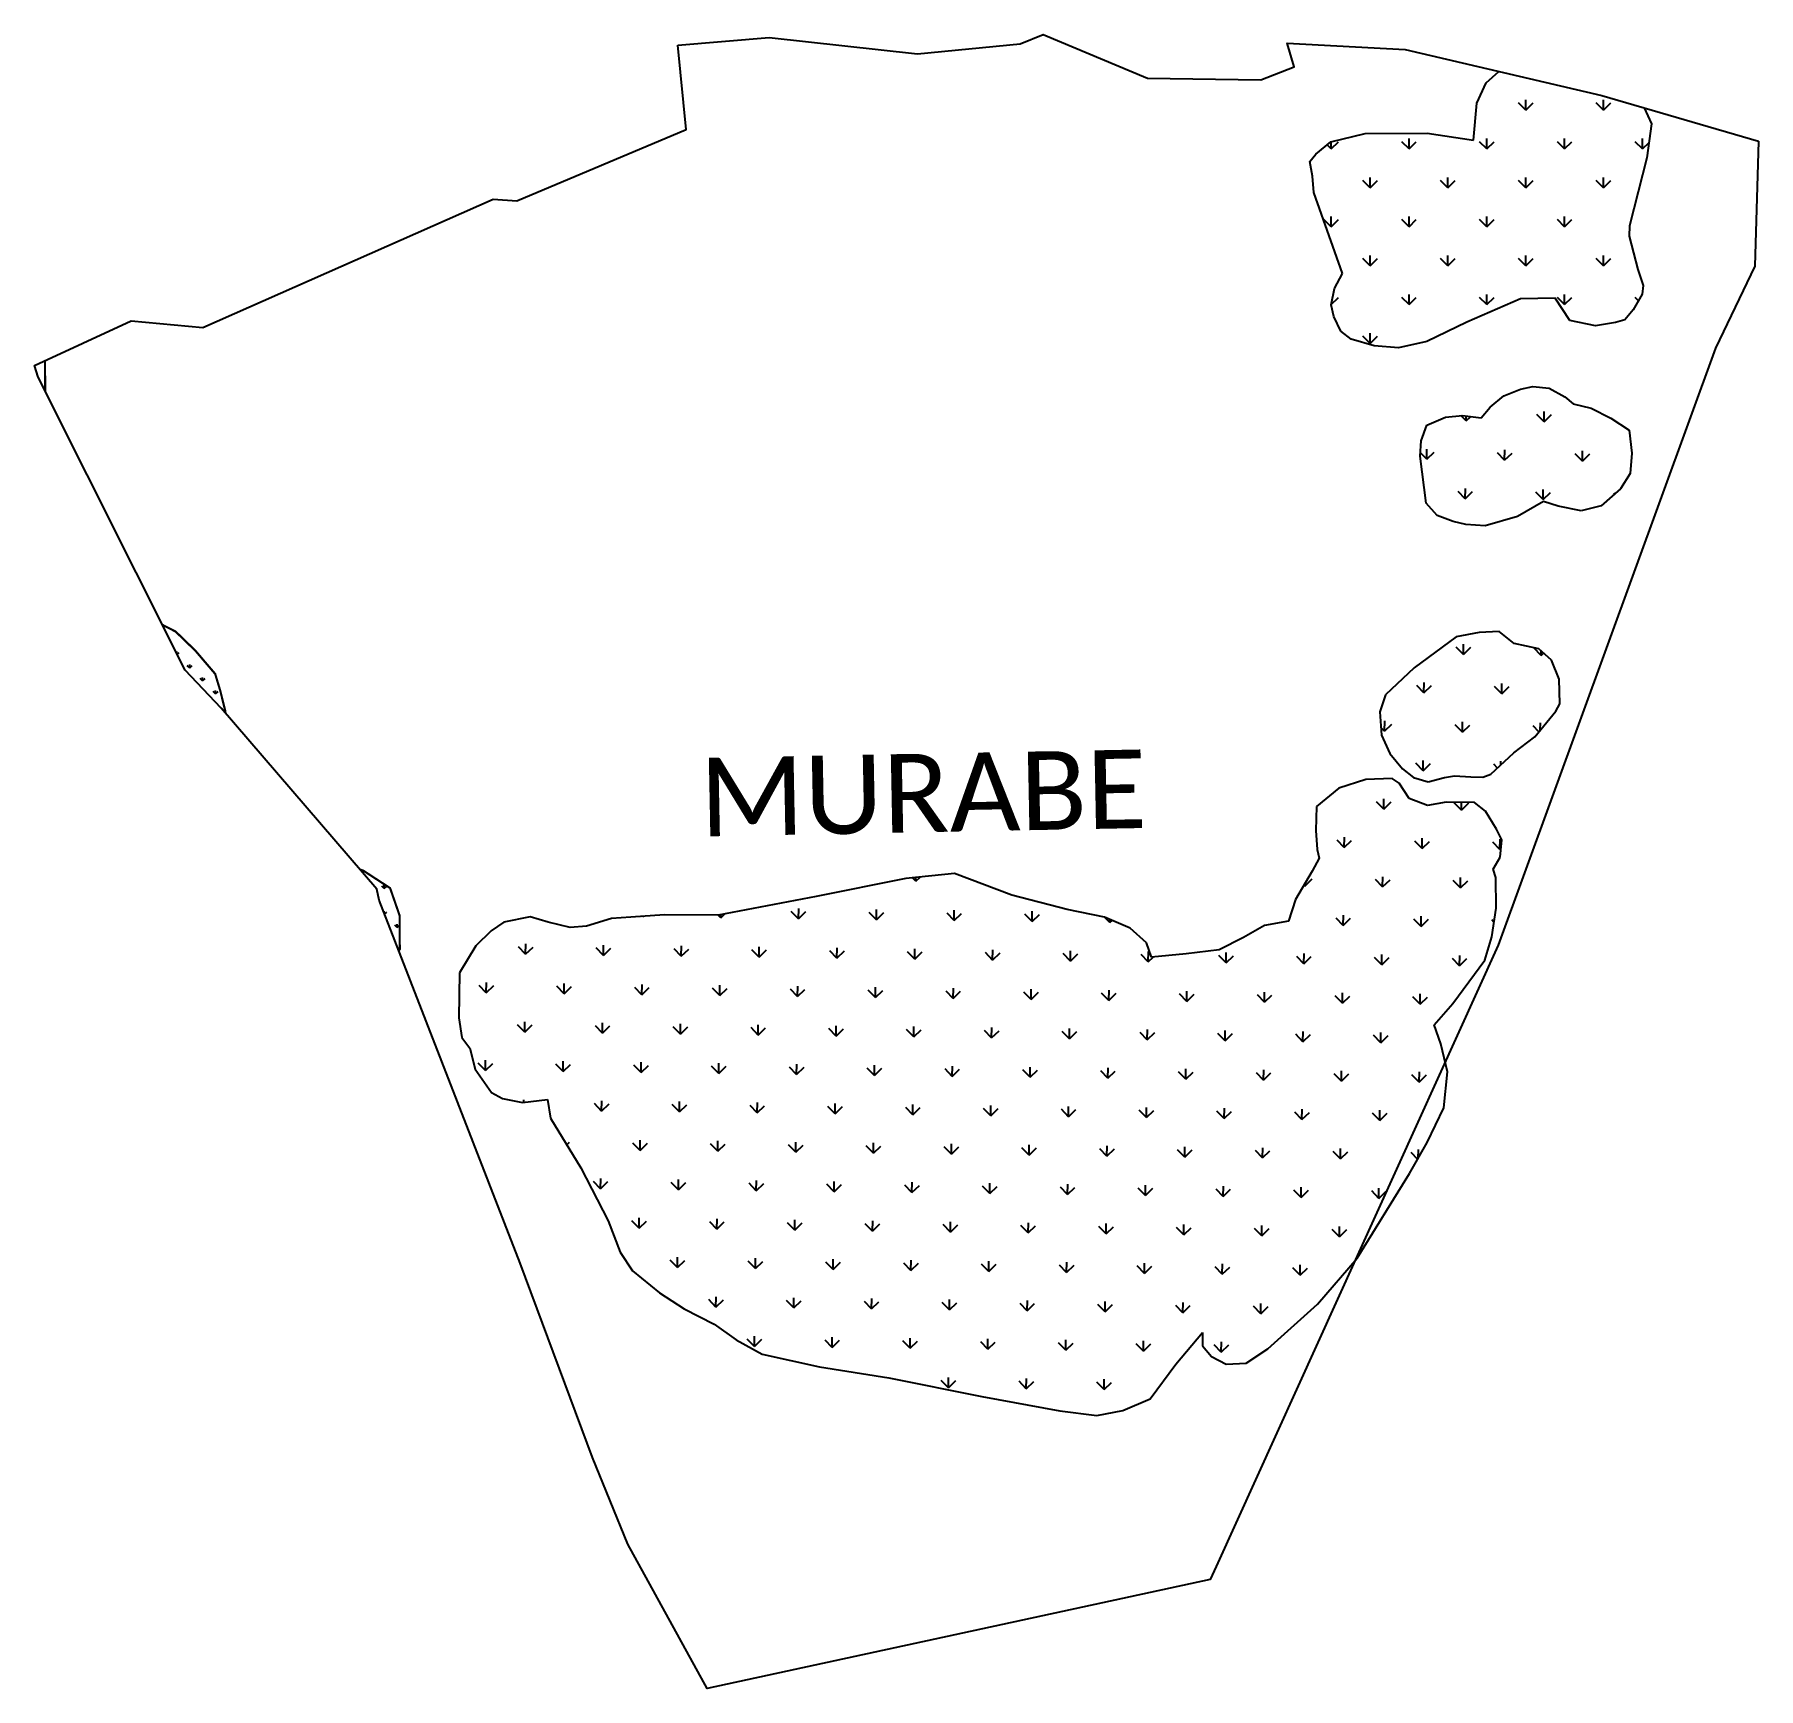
# Model space of a CAD drawing. Header units: metres. Extents: x 257914 to 260301, y 2182873 to 2185163.
import ezdxf

# ---------------------------------------------------------------- set-up
doc = ezdxf.new("R2010")
doc.units = ezdxf.units.M
for name, color, linetype in [('MANGROOVES', 112, 'Continuous'), ('village', 3, 'Continuous'), ('VILLAGE NAME', 250, 'Continuous')]:
    doc.layers.add(name, color=color, linetype=linetype)
doc.styles.get("Standard").update_dxf_attribs({"font": 'simplex.shx'})

msp = doc.modelspace()

# ---------------------------------------------------------------- hatches: boundary and pattern name
at = {"layer": 'MANGROOVES'}
h = msp.add_hatch(dxfattribs=at)
h.set_pattern_fill('GRASS', color=256)
h.paths.add_polyline_path([(257928.2, 2184711.2), (257913.6, 2184704.4), (257918.5, 2184688.4), (257928.4, 2184668.8)])
h = msp.add_hatch(dxfattribs=at)
h.set_pattern_fill('GRASS', color=256)
h.paths.add_polyline_path([(258136.4, 2184309.6), (258109, 2184336.1), (258090.8, 2184345.4), (258122.3, 2184282.7), (258171.9, 2184230.2), (258178.2, 2184222.8), (258177.7, 2184226.4), (258170.9, 2184254), (258163.8, 2184277.5)])
h = msp.add_hatch(dxfattribs=at)
h.set_pattern_fill('GRASS', color=256)
h.paths.add_polyline_path([(258406, 2183981), (258368.7, 2184005.3), (258364.3, 2184006.7), (258387.6, 2183979.6), (258390.8, 2183964.4), (258417.9, 2183894.5), (258419.4, 2183896.2), (258419.2, 2183942.9)])

# ---------------------------------------------------------------- linework, layer by layer
at = {"color": 3, "flags": 128}
msp.add_lwpolyline([(258804.5, 2185147.6), (258930.7, 2185158.2)], dxfattribs=at)
at = {"layer": 'MANGROOVES'}
for p, q in [((259910.6, 2185067.4), (259923.8, 2185095.7)), ((259923.8, 2185095.7), (259941.3, 2185111.5)), ((259906.1, 2185016.4), (259910.6, 2185067.4)), ((260142.4, 2185061.1), (260142.4, 2185061.1)), ((260142.4, 2185061.1), (260152.6, 2185039.1)), ((259708.4, 2185014.1), (259756.3, 2185025.5)), ((259756.3, 2185025.5), (259842.1, 2185026.2)), ((259842.1, 2185026.2), (259906.1, 2185016.4)), ((260152.6, 2185039.1), (260146.3, 2184991.7)), ((259679.5, 2184986.8), (259687.8, 2184996.8)), ((259687.8, 2184996.8), (259708.4, 2185014.1)), ((259683.1, 2184966.5), (259679.5, 2184986.8)), ((260146.3, 2184991.7), (260122.3, 2184897.6)), ((259685.2, 2184943.7), (259683.1, 2184966.5)), ((259724.8, 2184831.9), (259685.2, 2184943.7)), ((260122.3, 2184897.6), (260121.7, 2184883.5)), ((260121.7, 2184883.5), (260133.5, 2184837.3)), ((259713.6, 2184811.1), (259724.8, 2184831.9)), ((260133.5, 2184837.3), (260140.8, 2184814.9)), ((259709, 2184788.4), (259713.6, 2184811.1)), ((260140.8, 2184814.9), (260139.7, 2184803.1)), ((259712.6, 2184772.2), (259709, 2184788.4)), ((259971, 2184796.6), (259896.8, 2184764.2)), ((260019, 2184797.4), (259971, 2184796.6)), ((260039.5, 2184766.8), (260019, 2184797.4)), ((260139.7, 2184803.1), (260127.1, 2184781.4)), ((259722.4, 2184751.7), (259712.6, 2184772.2)), ((259896.8, 2184764.2), (259841.4, 2184737.4)), ((260075.1, 2184759.3), (260039.5, 2184766.8)), ((260102.7, 2184763.7), (260075.1, 2184759.3)), ((260115.6, 2184767.8), (260102.7, 2184763.7)), ((260127.1, 2184781.4), (260115.6, 2184767.8)), ((259736.5, 2184741), (259722.4, 2184751.7)), ((259768.7, 2184731.6), (259736.5, 2184741)), ((259841.4, 2184737.4), (259802.4, 2184728.9)), ((259802.4, 2184728.9), (259768.7, 2184731.6)), ((259929.3, 2184646.9), (259948.3, 2184662.6)), ((259948.3, 2184662.6), (259971, 2184671.8)), ((259971, 2184671.8), (259988, 2184675.3)), ((259988, 2184675.3), (260011, 2184673.1)), ((260011, 2184673.1), (260032.5, 2184661.2)), ((259916.9, 2184632), (259929.3, 2184646.9)), ((260032.5, 2184661.2), (260044.2, 2184651.1)), ((260044.2, 2184651.1), (260069, 2184645.2)), ((260069, 2184645.2), (260096.2, 2184631.7)), ((259833.4, 2184600.2), (259841.6, 2184621.9)), ((259841.6, 2184621.9), (259867.4, 2184632.9)), ((259867.4, 2184632.9), (259891, 2184635.4)), ((259891, 2184635.4), (259916.9, 2184632)), ((260096.2, 2184631.7), (260121.4, 2184614.9)), ((260121.4, 2184614.9), (260125.2, 2184582.9)), ((259832.2, 2184578.7), (259833.4, 2184600.2)), ((259840.7, 2184513.7), (259832.2, 2184578.7)), ((260125.2, 2184582.9), (260123, 2184554.7)), ((260123, 2184554.7), (260109.5, 2184533.7)), ((260109.5, 2184533.7), (260082.9, 2184510.3)), ((259856, 2184496.8), (259840.7, 2184513.7)), ((259877.7, 2184488.6), (259856, 2184496.8)), ((259967, 2184495.4), (259922.1, 2184482.6)), ((260002.9, 2184516), (259967, 2184495.4)), ((260023.1, 2184509.6), (260002.9, 2184516)), ((260055, 2184503.1), (260023.1, 2184509.6)), ((260082.9, 2184510.3), (260055, 2184503.1)), ((259895.5, 2184484.4), (259877.7, 2184488.6)), ((259922.1, 2184482.6), (259895.5, 2184484.4)), ((259881.9, 2184328.8), (259823.9, 2184285.9)), ((259914, 2184334.6), (259881.9, 2184328.8)), ((259941.4, 2184336.3), (259914, 2184334.6)), ((259962.2, 2184319.4), (259941.4, 2184336.3)), ((259996.5, 2184312), (259962.2, 2184319.4)), ((260014, 2184296.3), (259996.5, 2184312)), ((259823.9, 2184285.9), (259784.1, 2184248.4)), ((260024.5, 2184270.3), (260014, 2184296.3)), ((260025.8, 2184236.2), (260024.5, 2184270.3)), ((259784.1, 2184248.4), (259776.5, 2184225.2)), ((260019.9, 2184225.8), (260025.8, 2184236.2)), ((259776.5, 2184225.2), (259778.7, 2184192.6)), ((259991.1, 2184190.2), (260019.9, 2184225.8)), ((259778.7, 2184192.6), (259790.1, 2184167.1)), ((259962, 2184168.2), (259991.1, 2184190.2)), ((259790.1, 2184167.1), (259807.9, 2184145.9)), ((259930.2, 2184138.9), (259962, 2184168.2)), ((259807.9, 2184145.9), (259822.9, 2184134.1)), ((259919.1, 2184134.4), (259930.2, 2184138.9)), ((259719.6, 2184119.4), (259688.9, 2184094.1)), ((259756.9, 2184131.5), (259719.6, 2184119.4)), ((259793.4, 2184132.9), (259756.9, 2184131.5)), ((259803.2, 2184126.1), (259793.4, 2184132.9)), ((259817.1, 2184104.9), (259803.2, 2184126.1)), ((259822.9, 2184134.1), (259843.2, 2184128.3)), ((259843.2, 2184128.3), (259865.7, 2184134.1)), ((259865.7, 2184134.1), (259880, 2184136.3)), ((259880, 2184136.3), (259902.2, 2184134.9)), ((259902.2, 2184134.9), (259919.1, 2184134.4)), ((259688.9, 2184094.1), (259687.6, 2184060.6)), ((259842.3, 2184095.2), (259817.1, 2184104.9)), ((259868.2, 2184099.7), (259842.3, 2184095.2)), ((259907.4, 2184099.5), (259868.2, 2184099.7)), ((259922.5, 2184087.7), (259907.4, 2184099.5)), ((259937.9, 2184062.5), (259922.5, 2184087.7)), ((259687.6, 2184060.6), (259689.8, 2184034.2)), ((259945.1, 2184048), (259937.9, 2184062.5)), ((259942.8, 2184023.9), (259945.1, 2184048)), ((259692.5, 2184022.3), (259682.6, 2184004.2)), ((259689.8, 2184034.2), (259692.5, 2184022.3)), ((259933.2, 2184007.3), (259942.8, 2184023.9)), ((259187.6, 2184001.3), (259120.1, 2183994.1)), ((259267, 2183971), (259187.6, 2184001.3)), ((259682.6, 2184004.2), (259659.7, 2183965.3)), ((259936.9, 2183995.6), (259933.2, 2184007.3)), ((259937.3, 2183953), (259936.9, 2183995.6)), ((259120.1, 2183994.1), (258995.7, 2183969.2)), ((259343.4, 2183951.2), (259267, 2183971)), ((258995.7, 2183969.2), (258860.4, 2183943.3)), ((259395.2, 2183940.9), (259343.4, 2183951.2)), ((259659.7, 2183965.3), (259650, 2183935.4)), ((259931.3, 2183913.7), (259937.3, 2183953)), ((258563.7, 2183933.7), (258545.9, 2183921.6)), ((258599.8, 2183941.4), (258563.7, 2183933.7)), ((258624.9, 2183933.8), (258599.8, 2183941.4)), ((258655.1, 2183926.6), (258624.9, 2183933.8)), ((258678, 2183928.1), (258655.1, 2183926.6)), ((258712.6, 2183938.7), (258678, 2183928.1)), ((258739.2, 2183940.7), (258712.6, 2183938.7)), ((258785.7, 2183944.2), (258739.2, 2183940.7)), ((258860.4, 2183943.3), (258785.7, 2183944.2)), ((259430.7, 2183925.3), (259395.2, 2183940.9)), ((259453.4, 2183905.3), (259430.7, 2183925.3)), ((259616.8, 2183929.1), (259587.4, 2183912.4)), ((259650, 2183935.4), (259616.8, 2183929.1)), ((258524.8, 2183901), (258502.1, 2183863.9)), ((258545.9, 2183921.6), (258524.8, 2183901)), ((259460.1, 2183885.6), (259453.4, 2183905.3)), ((259587.4, 2183912.4), (259553.7, 2183895.5)), ((259921.9, 2183881.2), (259931.3, 2183913.7)), ((259508.1, 2183890.1), (259460.1, 2183885.6)), ((259553.7, 2183895.5), (259508.1, 2183890.1)), ((259877.6, 2183821.2), (259921.9, 2183881.2)), ((258502.1, 2183863.9), (258501.3, 2183801.5)), ((259851.4, 2183791.6), (259877.6, 2183821.2)), ((258501.3, 2183801.5), (258505.3, 2183774.2)), ((259861, 2183765.2), (259851.4, 2183791.6)), ((258505.3, 2183774.2), (258516.3, 2183759.6)), ((258516.3, 2183759.6), (258523.6, 2183730.3)), ((259870.1, 2183726.6), (259861, 2183765.2)), ((258523.6, 2183730.3), (258546.2, 2183698.1)), ((259864.9, 2183676.7), (259870.1, 2183726.6)), ((258546.2, 2183698.1), (258561.4, 2183689.8)), ((258561.4, 2183689.8), (258589.3, 2183684.3)), ((258589.3, 2183684.3), (258624, 2183688.4)), ((258624, 2183688.4), (258628.2, 2183662.3)), ((258628.2, 2183662.3), (258670.1, 2183593.6)), ((259842.1, 2183628.9), (259864.9, 2183676.7)), ((259817.6, 2183585.7), (259842.1, 2183628.9)), ((258670.1, 2183593.6), (258708, 2183520.2)), ((259745, 2183468.8), (259817.6, 2183585.7)), ((258708, 2183520.2), (258724.5, 2183477.2)), ((258724.5, 2183477.2), (258741.8, 2183451.4)), ((258741.8, 2183451.4), (258778.9, 2183420.7)), ((259690.1, 2183404.9), (259745, 2183468.8)), ((258778.9, 2183420.7), (258813.3, 2183398.7)), ((258813.3, 2183398.7), (258854.9, 2183377.3)), ((259621.5, 2183343.4), (259690.1, 2183404.9)), ((258854.9, 2183377.3), (258885.2, 2183355.7)), ((258885.2, 2183355.7), (258921.1, 2183335.9)), ((259494, 2183321.8), (259531, 2183365.9)), ((259531, 2183365.9), (259530.7, 2183347.3)), ((258921.1, 2183335.9), (259000.4, 2183318.5)), ((259530.7, 2183347.3), (259543.3, 2183332.5)), ((259543.3, 2183332.5), (259563.7, 2183322.1)), ((259591.1, 2183323.2), (259621.5, 2183343.4)), ((259000.4, 2183318.5), (259096.4, 2183303)), ((259096.4, 2183303), (259225.1, 2183277.1)), ((259458.4, 2183273.9), (259494, 2183321.8)), ((259563.7, 2183322.1), (259591.1, 2183323.2)), ((259225.1, 2183277.1), (259333.2, 2183257.2)), ((259333.2, 2183257.2), (259384.5, 2183250.9)), ((259384.5, 2183250.9), (259420.7, 2183257.8)), ((259420.7, 2183257.8), (259458.4, 2183273.9))]:
    msp.add_line(p, q, dxfattribs=at)
at = {"layer": 'MANGROOVES', "linetype": 'Continuous'}
for p, q in [((259978.4, 2185058), (259978.4, 2185072.2)), ((260086.2, 2185058), (260086.2, 2185072.2)), ((259978.4, 2185058), (259968.3, 2185068.1)), ((259978.4, 2185058), (259988.5, 2185068.1)), ((260086.2, 2185058), (260076.1, 2185068.1)), ((260086.2, 2185058), (260096.3, 2185068.1)), ((259709, 2185004.1), (259703.3, 2185009.8)), ((259709, 2185004.1), (259709, 2185014.3)), ((259709, 2185004.1), (259719.1, 2185014.2)), ((259816.8, 2185004.1), (259806.7, 2185014.2)), ((259816.8, 2185004.1), (259816.8, 2185018.4)), ((259816.8, 2185004.1), (259826.9, 2185014.2)), ((259924.5, 2185004.1), (259914.4, 2185014.2)), ((259924.5, 2185004.1), (259924.5, 2185018.4)), ((259924.5, 2185004.1), (259934.6, 2185014.2)), ((260032.3, 2185004.1), (260022.2, 2185014.2)), ((260032.3, 2185004.1), (260032.3, 2185018.4)), ((260032.3, 2185004.1), (260042.4, 2185014.2)), ((260140.1, 2185004.1), (260130, 2185014.2)), ((260140.1, 2185004.1), (260140.1, 2185018.4)), ((260140.1, 2185004.1), (260149.1, 2185013.1)), ((259762.9, 2184950.2), (259752.8, 2184960.3)), ((259762.9, 2184950.2), (259762.9, 2184964.5)), ((259762.9, 2184950.2), (259773, 2184960.3)), ((259870.7, 2184950.2), (259860.5, 2184960.3)), ((259870.7, 2184950.2), (259870.7, 2184964.5)), ((259870.7, 2184950.2), (259880.8, 2184960.3)), ((259978.4, 2184950.2), (259968.3, 2184960.3)), ((259978.4, 2184950.2), (259978.4, 2184964.5)), ((259978.4, 2184950.2), (259988.5, 2184960.3)), ((260086.2, 2184950.2), (260076.1, 2184960.3)), ((260086.2, 2184950.2), (260086.2, 2184964.5)), ((260086.2, 2184950.2), (260096.3, 2184960.3)), ((259709, 2184896.3), (259698.9, 2184906.4)), ((259709, 2184896.3), (259709, 2184910.6)), ((259709, 2184896.3), (259719.1, 2184906.4)), ((259816.8, 2184896.3), (259806.7, 2184906.4)), ((259816.8, 2184896.3), (259816.8, 2184910.6)), ((259816.8, 2184896.3), (259826.9, 2184906.4)), ((259924.5, 2184896.3), (259914.4, 2184906.4)), ((259924.5, 2184896.3), (259924.5, 2184910.6)), ((259924.5, 2184896.3), (259934.6, 2184906.4)), ((260032.3, 2184896.3), (260022.2, 2184906.4)), ((260032.3, 2184896.3), (260032.3, 2184910.6)), ((260032.3, 2184896.3), (260042.4, 2184906.4)), ((259762.9, 2184842.4), (259762.9, 2184856.7)), ((259870.7, 2184842.4), (259870.7, 2184856.7)), ((259978.4, 2184842.4), (259978.4, 2184856.7)), ((260086.2, 2184842.4), (260086.2, 2184856.7)), ((259762.9, 2184842.4), (259752.8, 2184852.5)), ((259762.9, 2184842.4), (259773, 2184852.5)), ((259870.7, 2184842.4), (259860.5, 2184852.5)), ((259870.7, 2184842.4), (259880.8, 2184852.5)), ((259978.4, 2184842.4), (259968.3, 2184852.5)), ((259978.4, 2184842.4), (259988.5, 2184852.5)), ((260086.2, 2184842.4), (260076.1, 2184852.5)), ((260086.2, 2184842.4), (260096.3, 2184852.5)), ((259709.1, 2184788.6), (259719.1, 2184798.7)), ((259816.8, 2184788.6), (259806.7, 2184798.7)), ((259816.8, 2184788.6), (259816.8, 2184802.8)), ((259816.8, 2184788.6), (259826.9, 2184798.7)), ((259924.5, 2184788.6), (259914.4, 2184798.7)), ((259924.5, 2184788.6), (259924.5, 2184802.8)), ((259924.5, 2184788.6), (259934.6, 2184798.7)), ((260032.3, 2184788.6), (260022.2, 2184798.7)), ((260032.3, 2184788.6), (260032.3, 2184802.8)), ((260032.3, 2184788.6), (260042.4, 2184798.7)), ((260134.5, 2184794.1), (260130, 2184798.7)), ((259762.9, 2184734.7), (259752.8, 2184744.8)), ((259762.9, 2184734.7), (259762.9, 2184749)), ((259762.9, 2184734.7), (259773, 2184744.8)), ((260003.8, 2184626.4), (260003.9, 2184640.7)), ((259896, 2184627.7), (259888.7, 2184635.2)), ((259896, 2184627.7), (259896.1, 2184634.7)), ((259896, 2184627.7), (259902.3, 2184633.9)), ((260003.8, 2184626.4), (259993.8, 2184636.6)), ((260003.8, 2184626.4), (260014, 2184636.4)), ((259841.5, 2184574.5), (259832.5, 2184583.7)), ((259841.5, 2184574.5), (259841.6, 2184588.8)), ((259841.5, 2184574.5), (259851.7, 2184584.5)), ((259949.2, 2184573.2), (259939.2, 2184583.4)), ((259949.2, 2184573.2), (259949.4, 2184587.5)), ((259949.2, 2184573.2), (259959.5, 2184583.2)), ((260057, 2184571.9), (260047, 2184582.1)), ((260057, 2184571.9), (260057.2, 2184586.2)), ((260057, 2184571.9), (260067.2, 2184581.9)), ((259894.7, 2184520), (259884.7, 2184530.2)), ((259894.7, 2184520), (259894.9, 2184534.3)), ((259894.7, 2184520), (259904.9, 2184530)), ((260002.4, 2184518.7), (259992.5, 2184528.9)), ((260002.4, 2184518.7), (260002.6, 2184532.9)), ((260002.4, 2184518.7), (260012.7, 2184528.6)), ((260101.3, 2184526.5), (260100.2, 2184527.6)), ((259892.1, 2184304.5), (259882.1, 2184314.7)), ((259892.1, 2184304.5), (259892.2, 2184318.7)), ((259892.1, 2184304.5), (259902.3, 2184314.4)), ((259999.8, 2184303.1), (259989.8, 2184313.4)), ((259999.8, 2184303.1), (259999.9, 2184308.9)), ((259999.8, 2184303.1), (260003, 2184306.2)), ((259837.5, 2184251.2), (259827.5, 2184261.5)), ((259837.5, 2184251.2), (259837.7, 2184265.5)), ((259837.5, 2184251.2), (259847.7, 2184261.2)), ((259945.3, 2184249.9), (259935.3, 2184260.2)), ((259945.3, 2184249.9), (259945.4, 2184264.2)), ((259945.3, 2184249.9), (259955.5, 2184259.9)), ((259783, 2184198), (259783.2, 2184212.3)), ((259890.7, 2184196.7), (259890.9, 2184211)), ((259998.5, 2184199.4), (259998.7, 2184209.7)), ((259783, 2184198), (259778, 2184203.1)), ((259783, 2184198), (259793.2, 2184208)), ((259890.7, 2184196.7), (259880.8, 2184206.9)), ((259890.7, 2184196.7), (259901, 2184206.7)), ((259996.7, 2184197.2), (259988.5, 2184205.6)), ((259836.2, 2184143.5), (259826.2, 2184153.7)), ((259836.2, 2184143.5), (259836.4, 2184157.8)), ((259836.2, 2184143.5), (259846.4, 2184153.5)), ((259939.1, 2184147.1), (259934, 2184152.4)), ((259944.1, 2184151.6), (259944.1, 2184156.5)), ((259781.7, 2184090.3), (259771.7, 2184100.5)), ((259781.7, 2184090.3), (259781.8, 2184104.6)), ((259781.7, 2184090.3), (259791.9, 2184100.3)), ((259889.4, 2184089), (259879.4, 2184099.2)), ((259889.4, 2184089), (259889.5, 2184099.6)), ((259889.4, 2184089), (259899.6, 2184098.9)), ((259727.1, 2184037.1), (259717.1, 2184047.3)), ((259727.1, 2184037.1), (259727.3, 2184051.3)), ((259727.1, 2184037.1), (259737.3, 2184047)), ((259834.9, 2184035.7), (259824.9, 2184046)), ((259834.9, 2184035.7), (259835.1, 2184050)), ((259834.9, 2184035.7), (259845.1, 2184045.7)), ((259942.6, 2184034.4), (259932.7, 2184044.6)), ((259942.6, 2184034.4), (259942.8, 2184048.7)), ((259942.6, 2184034.4), (259943.9, 2184035.7)), ((259133.8, 2183990.4), (259129.3, 2183995.1)), ((259133.8, 2183990.4), (259139.7, 2183996.2)), ((259133.8, 2183990.4), (259133.9, 2183995.5)), ((259780.3, 2183982.5), (259780.5, 2183996.8)), ((259888.1, 2183981.2), (259888.3, 2183995.5)), ((259672.6, 2183983.8), (259671.3, 2183985.1)), ((259672.6, 2183983.8), (259682.8, 2183993.8)), ((259672.6, 2183983.8), (259672.6, 2183987.3)), ((259780.3, 2183982.5), (259770.4, 2183992.7)), ((259780.3, 2183982.5), (259790.6, 2183992.5)), ((259888.1, 2183981.2), (259878.1, 2183991.4)), ((259888.1, 2183981.2), (259898.3, 2183991.2)), ((258971.5, 2183938.5), (258961.5, 2183948.8)), ((258971.5, 2183938.5), (258971.7, 2183952.8)), ((258971.5, 2183938.5), (258981.7, 2183948.5)), ((259079.3, 2183937.2), (259069.3, 2183947.4)), ((259079.3, 2183937.2), (259079.4, 2183951.5)), ((259079.3, 2183937.2), (259089.5, 2183947.2)), ((259187, 2183935.9), (259187.2, 2183950.2)), ((259294.8, 2183934.6), (259295, 2183948.9)), ((258756, 2183941.2), (258755.3, 2183941.9)), ((258756, 2183941.2), (258756, 2183942)), ((258756, 2183941.2), (258756.9, 2183942)), ((258863.8, 2183939.8), (258860.4, 2183943.3)), ((258863.8, 2183939.8), (258869, 2183945)), ((258863.8, 2183939.8), (258863.8, 2183944)), ((259187, 2183935.9), (259177.1, 2183946.1)), ((259187, 2183935.9), (259197.3, 2183945.9)), ((259294.8, 2183934.6), (259284.8, 2183944.8)), ((259294.8, 2183934.6), (259305, 2183944.6)), ((259402.5, 2183933.3), (259395.1, 2183940.9)), ((259402.5, 2183933.3), (259402.6, 2183937.6)), ((259402.5, 2183933.3), (259405.6, 2183936.3)), ((259725.8, 2183929.3), (259715.8, 2183939.5)), ((259725.8, 2183929.3), (259726, 2183943.6)), ((259725.8, 2183929.3), (259736, 2183939.3)), ((259833.6, 2183928), (259823.6, 2183938.2)), ((259833.6, 2183928), (259833.7, 2183942.3)), ((259833.6, 2183928), (259843.8, 2183938)), ((259934.4, 2183933.8), (259931.3, 2183936.9)), ((258593.7, 2183889.3), (258583.7, 2183899.5)), ((258593.7, 2183889.3), (258593.9, 2183903.6)), ((258593.7, 2183889.3), (258603.9, 2183899.2)), ((258701.5, 2183887.9), (258701.6, 2183902.2)), ((258809.2, 2183886.6), (258809.4, 2183900.9)), ((258917, 2183885.3), (258917.2, 2183899.6)), ((258701.5, 2183887.9), (258691.5, 2183898.2)), ((258701.5, 2183887.9), (258711.7, 2183897.9)), ((258809.2, 2183886.6), (258799.2, 2183896.9)), ((258809.2, 2183886.6), (258819.5, 2183896.6)), ((258917, 2183885.3), (258907, 2183895.5)), ((258917, 2183885.3), (258927.2, 2183895.3)), ((259024.7, 2183884), (259014.8, 2183894.2)), ((259024.7, 2183884), (259024.9, 2183898.3)), ((259024.7, 2183884), (259035, 2183894)), ((259132.5, 2183882.7), (259122.5, 2183892.9)), ((259132.5, 2183882.7), (259132.7, 2183897)), ((259132.5, 2183882.7), (259142.7, 2183892.7)), ((259240.2, 2183881.4), (259230.3, 2183891.6)), ((259240.2, 2183881.4), (259240.4, 2183895.6)), ((259240.2, 2183881.4), (259250.5, 2183891.3)), ((259348, 2183880), (259338, 2183890.3)), ((259348, 2183880), (259348.2, 2183894.3)), ((259348, 2183880), (259358.2, 2183890)), ((259455.8, 2183878.7), (259445.8, 2183888.9)), ((259455.8, 2183878.7), (259455.9, 2183893)), ((259455.8, 2183878.7), (259463.1, 2183885.9)), ((259563.5, 2183877.4), (259553.5, 2183887.6)), ((259563.5, 2183877.4), (259563.7, 2183891.7)), ((259563.5, 2183877.4), (259573.7, 2183887.4)), ((259671.3, 2183876.1), (259661.3, 2183886.3)), ((259671.3, 2183876.1), (259671.4, 2183890.4)), ((259671.3, 2183876.1), (259681.5, 2183886.1)), ((259779, 2183874.8), (259769, 2183885)), ((259779, 2183874.8), (259779.2, 2183889)), ((259779, 2183874.8), (259789.2, 2183884.7)), ((259886.8, 2183873.4), (259876.8, 2183883.7)), ((259886.8, 2183873.4), (259887, 2183887.7)), ((259886.8, 2183873.4), (259897, 2183883.4)), ((258539.2, 2183836), (258529.2, 2183846.3)), ((258539.2, 2183836), (258539.4, 2183850.3)), ((258539.2, 2183836), (258549.4, 2183846)), ((258646.9, 2183834.7), (258637, 2183845)), ((258646.9, 2183834.7), (258647.1, 2183849)), ((258646.9, 2183834.7), (258657.2, 2183844.7)), ((258754.7, 2183833.4), (258744.7, 2183843.6)), ((258754.7, 2183833.4), (258754.9, 2183847.7)), ((258754.7, 2183833.4), (258764.9, 2183843.4)), ((258862.4, 2183832.1), (258852.5, 2183842.3)), ((258862.4, 2183832.1), (258862.6, 2183846.4)), ((258862.4, 2183832.1), (258872.7, 2183842.1)), ((258970.2, 2183830.8), (258960.2, 2183841)), ((258970.2, 2183830.8), (258970.4, 2183845.1)), ((258970.2, 2183830.8), (258980.4, 2183840.8)), ((259078, 2183829.5), (259068, 2183839.7)), ((259078, 2183829.5), (259078.1, 2183843.7)), ((259078, 2183829.5), (259088.2, 2183839.4)), ((259185.7, 2183828.1), (259175.7, 2183838.4)), ((259185.7, 2183828.1), (259185.9, 2183842.4)), ((259185.7, 2183828.1), (259195.9, 2183838.1)), ((259293.5, 2183826.8), (259283.5, 2183837)), ((259293.5, 2183826.8), (259293.6, 2183841.1)), ((259293.5, 2183826.8), (259303.7, 2183836.8)), ((259401.2, 2183825.5), (259391.2, 2183835.7)), ((259401.2, 2183825.5), (259401.4, 2183839.8)), ((259401.2, 2183825.5), (259411.4, 2183835.5)), ((259509, 2183824.2), (259499, 2183834.4)), ((259509, 2183824.2), (259509.2, 2183838.5)), ((259509, 2183824.2), (259519.2, 2183834.2)), ((259616.7, 2183822.9), (259606.8, 2183833.1)), ((259616.7, 2183822.9), (259616.9, 2183837.1)), ((259616.7, 2183822.9), (259627, 2183832.8)), ((259724.5, 2183821.5), (259714.5, 2183831.8)), ((259724.5, 2183821.5), (259724.7, 2183835.8)), ((259724.5, 2183821.5), (259734.7, 2183831.5)), ((259832.2, 2183820.2), (259822.3, 2183830.5)), ((259832.2, 2183820.2), (259832.4, 2183834.5)), ((259832.2, 2183820.2), (259842.5, 2183830.2)), ((258592.4, 2183781.5), (258582.4, 2183791.7)), ((258592.4, 2183781.5), (258592.6, 2183795.8)), ((258592.4, 2183781.5), (258602.6, 2183791.5)), ((258700.2, 2183780.2), (258690.2, 2183790.4)), ((258700.2, 2183780.2), (258700.3, 2183794.5)), ((258700.2, 2183780.2), (258710.4, 2183790.2)), ((258807.9, 2183778.9), (258797.9, 2183789.1)), ((258807.9, 2183778.9), (258808.1, 2183793.2)), ((258807.9, 2183778.9), (258818.1, 2183788.9)), ((258915.7, 2183777.6), (258905.7, 2183787.8)), ((258915.7, 2183777.6), (258915.8, 2183791.8)), ((258915.7, 2183777.6), (258925.9, 2183787.5)), ((259023.4, 2183776.2), (259013.4, 2183786.5)), ((259023.4, 2183776.2), (259023.6, 2183790.5)), ((259023.4, 2183776.2), (259033.6, 2183786.2)), ((259131.2, 2183774.9), (259121.2, 2183785.1)), ((259131.2, 2183774.9), (259131.3, 2183789.2)), ((259131.2, 2183774.9), (259141.4, 2183784.9)), ((259238.9, 2183773.6), (259229, 2183783.8)), ((259238.9, 2183773.6), (259239.1, 2183787.9)), ((259238.9, 2183773.6), (259249.2, 2183783.6)), ((259346.7, 2183772.3), (259336.7, 2183782.5)), ((259346.7, 2183772.3), (259346.9, 2183786.6)), ((259346.7, 2183772.3), (259356.9, 2183782.3)), ((259454.4, 2183771), (259444.5, 2183781.2)), ((259454.4, 2183771), (259454.6, 2183785.2)), ((259454.4, 2183771), (259464.7, 2183780.9)), ((259562.2, 2183769.6), (259552.2, 2183779.9)), ((259562.2, 2183769.6), (259562.4, 2183783.9)), ((259562.2, 2183769.6), (259572.4, 2183779.6)), ((259669.9, 2183768.3), (259670.1, 2183782.6)), ((259777.7, 2183767), (259777.9, 2183781.3)), ((259669.9, 2183768.3), (259660, 2183778.6)), ((259669.9, 2183768.3), (259680.2, 2183778.3)), ((259777.7, 2183767), (259767.7, 2183777.2)), ((259777.7, 2183767), (259787.9, 2183777)), ((258537.9, 2183728.3), (258527.9, 2183738.5)), ((258537.9, 2183728.3), (258538, 2183742.6)), ((258537.9, 2183728.3), (258548.1, 2183738.3)), ((258645.6, 2183727), (258635.6, 2183737.2)), ((258645.6, 2183727), (258645.8, 2183741.3)), ((258645.6, 2183727), (258655.8, 2183737)), ((258753.4, 2183725.7), (258743.4, 2183735.9)), ((258753.4, 2183725.7), (258753.5, 2183739.9)), ((258753.4, 2183725.7), (258763.6, 2183735.6)), ((258861.1, 2183724.3), (258851.1, 2183734.6)), ((258861.1, 2183724.3), (258861.3, 2183738.6)), ((258861.1, 2183724.3), (258871.4, 2183734.3)), ((258968.9, 2183723), (258958.9, 2183733.2)), ((258968.9, 2183723), (258969.1, 2183737.3)), ((258968.9, 2183723), (258979.1, 2183733)), ((259076.6, 2183721.7), (259066.7, 2183731.9)), ((259076.6, 2183721.7), (259076.8, 2183736)), ((259076.6, 2183721.7), (259086.9, 2183731.7)), ((259184.4, 2183720.4), (259184.6, 2183734.7)), ((259292.1, 2183719.1), (259292.3, 2183733.3)), ((259399.9, 2183717.7), (259400.1, 2183732)), ((259184.4, 2183720.4), (259174.4, 2183730.6)), ((259184.4, 2183720.4), (259194.6, 2183730.4)), ((259292.1, 2183719.1), (259282.2, 2183729.3)), ((259292.1, 2183719.1), (259302.4, 2183729)), ((259399.9, 2183717.7), (259389.9, 2183728)), ((259399.9, 2183717.7), (259410.1, 2183727.7)), ((259507.7, 2183716.4), (259497.7, 2183726.7)), ((259507.7, 2183716.4), (259507.8, 2183730.7)), ((259507.7, 2183716.4), (259517.9, 2183726.4)), ((259615.4, 2183715.1), (259605.4, 2183725.3)), ((259615.4, 2183715.1), (259615.6, 2183729.4)), ((259615.4, 2183715.1), (259625.6, 2183725.1)), ((259723.2, 2183713.8), (259713.2, 2183724)), ((259723.2, 2183713.8), (259723.3, 2183728.1)), ((259723.2, 2183713.8), (259733.4, 2183723.8)), ((259830.9, 2183712.5), (259820.9, 2183722.7)), ((259830.9, 2183712.5), (259831.1, 2183726.8)), ((259830.9, 2183712.5), (259841.1, 2183722.4)), ((258591.2, 2183684.6), (258591.3, 2183688)), ((258698.8, 2183672.4), (258699, 2183686.7)), ((258806.6, 2183671.1), (258806.8, 2183685.4)), ((258914.3, 2183669.8), (258914.5, 2183684.1)), ((258698.8, 2183672.4), (258688.9, 2183682.7)), ((258698.8, 2183672.4), (258709.1, 2183682.4)), ((258806.6, 2183671.1), (258796.6, 2183681.3)), ((258806.6, 2183671.1), (258816.8, 2183681.1)), ((258914.3, 2183669.8), (258904.4, 2183680)), ((258914.3, 2183669.8), (258924.6, 2183679.8)), ((259022.1, 2183668.5), (259012.1, 2183678.7)), ((259022.1, 2183668.5), (259022.3, 2183682.8)), ((259022.1, 2183668.5), (259032.3, 2183678.5)), ((259129.9, 2183667.2), (259119.9, 2183677.4)), ((259129.9, 2183667.2), (259130, 2183681.4)), ((259129.9, 2183667.2), (259140.1, 2183677.1)), ((259237.6, 2183665.8), (259227.6, 2183676.1)), ((259237.6, 2183665.8), (259237.8, 2183680.1)), ((259237.6, 2183665.8), (259247.8, 2183675.8)), ((259345.4, 2183664.5), (259335.4, 2183674.8)), ((259345.4, 2183664.5), (259345.5, 2183678.8)), ((259345.4, 2183664.5), (259355.6, 2183674.5)), ((259453.1, 2183663.2), (259443.1, 2183673.4)), ((259453.1, 2183663.2), (259453.3, 2183677.5)), ((259453.1, 2183663.2), (259463.3, 2183673.2)), ((259560.9, 2183661.9), (259550.9, 2183672.1)), ((259560.9, 2183661.9), (259561.1, 2183676.2)), ((259560.9, 2183661.9), (259571.1, 2183671.9)), ((259668.6, 2183660.6), (259658.7, 2183670.8)), ((259668.6, 2183660.6), (259668.8, 2183674.9)), ((259668.6, 2183660.6), (259678.9, 2183670.5)), ((259776.4, 2183659.3), (259766.4, 2183669.5)), ((259776.4, 2183659.3), (259776.6, 2183673.5)), ((259776.4, 2183659.3), (259786.6, 2183669.2)), ((258650.7, 2183625.4), (258654.5, 2183629.2)), ((258752.1, 2183617.9), (258742.1, 2183628.1)), ((258752.1, 2183617.9), (258752.2, 2183632.2)), ((258752.1, 2183617.9), (258762.3, 2183627.9)), ((258859.8, 2183616.6), (258849.8, 2183626.8)), ((258859.8, 2183616.6), (258860, 2183630.9)), ((258859.8, 2183616.6), (258870, 2183626.6)), ((258967.6, 2183615.3), (258957.6, 2183625.5)), ((258967.6, 2183615.3), (258967.7, 2183629.5)), ((258967.6, 2183615.3), (258977.8, 2183625.2)), ((259075.3, 2183613.9), (259065.3, 2183624.2)), ((259075.3, 2183613.9), (259075.5, 2183628.2)), ((259075.3, 2183613.9), (259085.5, 2183623.9)), ((259183.1, 2183612.6), (259173.1, 2183622.9)), ((259183.1, 2183612.6), (259183.2, 2183626.9)), ((259183.1, 2183612.6), (259193.3, 2183622.6)), ((259290.8, 2183611.3), (259280.9, 2183621.5)), ((259290.8, 2183611.3), (259291, 2183625.6)), ((259290.8, 2183611.3), (259301.1, 2183621.3)), ((259398.6, 2183610), (259388.6, 2183620.2)), ((259398.6, 2183610), (259398.8, 2183624.3)), ((259398.6, 2183610), (259408.8, 2183620)), ((259506.3, 2183608.7), (259496.4, 2183618.9)), ((259506.3, 2183608.7), (259506.5, 2183623)), ((259506.3, 2183608.7), (259516.6, 2183618.6)), ((259614.1, 2183607.4), (259604.1, 2183617.6)), ((259614.1, 2183607.4), (259614.3, 2183621.6)), ((259614.1, 2183607.4), (259624.3, 2183617.3)), ((259721.8, 2183606), (259711.9, 2183616.3)), ((259721.8, 2183606), (259722, 2183620.3)), ((259721.8, 2183606), (259732.1, 2183616)), ((259828.8, 2183605.5), (259819.6, 2183614.9)), ((259829.6, 2183606.9), (259829.8, 2183619)), ((258697.5, 2183564.7), (258687.5, 2183574.9)), ((258697.5, 2183564.7), (258697.7, 2183579)), ((258697.5, 2183564.7), (258707.7, 2183574.7)), ((258805.3, 2183563.4), (258795.3, 2183573.6)), ((258805.3, 2183563.4), (258805.4, 2183577.7)), ((258805.3, 2183563.4), (258815.5, 2183573.3)), ((258913, 2183562), (258903, 2183572.3)), ((258913, 2183562), (258913.2, 2183576.3)), ((258913, 2183562), (258923.3, 2183572)), ((259020.8, 2183560.7), (259010.8, 2183571)), ((259020.8, 2183560.7), (259021, 2183575)), ((259020.8, 2183560.7), (259031, 2183570.7)), ((259128.5, 2183559.4), (259118.6, 2183569.6)), ((259128.5, 2183559.4), (259128.7, 2183573.7)), ((259128.5, 2183559.4), (259138.8, 2183569.4)), ((259236.3, 2183558.1), (259226.3, 2183568.3)), ((259236.3, 2183558.1), (259236.5, 2183572.4)), ((259236.3, 2183558.1), (259246.5, 2183568.1)), ((259344, 2183556.8), (259334.1, 2183567)), ((259344, 2183556.8), (259344.2, 2183571.1)), ((259344, 2183556.8), (259354.3, 2183566.7)), ((259451.8, 2183555.5), (259441.8, 2183565.7)), ((259451.8, 2183555.5), (259452, 2183569.7)), ((259451.8, 2183555.5), (259462, 2183565.4)), ((259559.6, 2183554.1), (259559.7, 2183568.4)), ((259667.3, 2183552.8), (259667.5, 2183567.1)), ((259775.1, 2183551.5), (259775.2, 2183565.8)), ((259559.6, 2183554.1), (259549.6, 2183564.4)), ((259559.6, 2183554.1), (259569.8, 2183564.1)), ((259667.3, 2183552.8), (259657.3, 2183563)), ((259667.3, 2183552.8), (259677.5, 2183562.8)), ((259775.1, 2183551.5), (259765.1, 2183561.7)), ((259775.1, 2183551.5), (259785.3, 2183561.5)), ((258750.7, 2183510.1), (258740.8, 2183520.4)), ((258750.7, 2183510.1), (258750.9, 2183524.4)), ((258750.7, 2183510.1), (258761, 2183520.1)), ((258858.5, 2183508.8), (258848.5, 2183519.1)), ((258858.5, 2183508.8), (258858.7, 2183523.1)), ((258858.5, 2183508.8), (258868.7, 2183518.8)), ((258966.2, 2183507.5), (258956.3, 2183517.7)), ((258966.2, 2183507.5), (258966.4, 2183521.8)), ((258966.2, 2183507.5), (258976.5, 2183517.5)), ((259074, 2183506.2), (259074.2, 2183520.5)), ((259181.8, 2183504.9), (259181.9, 2183519.2)), ((259289.5, 2183503.6), (259289.7, 2183517.8)), ((259074, 2183506.2), (259064, 2183516.4)), ((259074, 2183506.2), (259084.2, 2183516.2)), ((259181.8, 2183504.9), (259171.8, 2183515.1)), ((259181.8, 2183504.9), (259192, 2183514.8)), ((259289.5, 2183503.6), (259279.5, 2183513.8)), ((259289.5, 2183503.6), (259299.7, 2183513.5)), ((259397.3, 2183502.2), (259387.3, 2183512.5)), ((259397.3, 2183502.2), (259397.4, 2183516.5)), ((259397.3, 2183502.2), (259407.5, 2183512.2)), ((259505, 2183500.9), (259495, 2183511.1)), ((259505, 2183500.9), (259505.2, 2183515.2)), ((259505, 2183500.9), (259515.2, 2183510.9)), ((259612.8, 2183499.6), (259602.8, 2183509.8)), ((259612.8, 2183499.6), (259612.9, 2183513.9)), ((259612.8, 2183499.6), (259623, 2183509.6)), ((259720.5, 2183498.3), (259710.6, 2183508.5)), ((259720.5, 2183498.3), (259720.7, 2183512.6)), ((259720.5, 2183498.3), (259730.8, 2183508.3)), ((258804, 2183455.6), (258804.1, 2183469.9)), ((258804, 2183455.6), (258794, 2183465.8)), ((258804, 2183455.6), (258814.2, 2183465.6)), ((258911.7, 2183454.3), (258901.7, 2183464.5)), ((258911.7, 2183454.3), (258911.9, 2183468.6)), ((258911.7, 2183454.3), (258921.9, 2183464.3)), ((259019.5, 2183453), (259009.5, 2183463.2)), ((259019.5, 2183453), (259019.6, 2183467.3)), ((259019.5, 2183453), (259029.7, 2183463)), ((259127.2, 2183451.7), (259117.2, 2183461.9)), ((259127.2, 2183451.7), (259127.4, 2183465.9)), ((259127.2, 2183451.7), (259137.4, 2183461.6)), ((259235, 2183450.3), (259225, 2183460.6)), ((259235, 2183450.3), (259235.1, 2183464.6)), ((259235, 2183450.3), (259245.2, 2183460.3)), ((259342.7, 2183449), (259332.7, 2183459.2)), ((259342.7, 2183449), (259342.9, 2183463.3)), ((259342.7, 2183449), (259353, 2183459)), ((259450.5, 2183447.7), (259440.5, 2183457.9)), ((259450.5, 2183447.7), (259450.7, 2183462)), ((259450.5, 2183447.7), (259460.7, 2183457.7)), ((259558.2, 2183446.4), (259548.3, 2183456.6)), ((259558.2, 2183446.4), (259558.4, 2183460.7)), ((259558.2, 2183446.4), (259568.5, 2183456.4)), ((259666, 2183445.1), (259656, 2183455.3)), ((259666, 2183445.1), (259666.2, 2183459.3)), ((259666, 2183445.1), (259676.2, 2183455)), ((258857.2, 2183401.1), (258847.2, 2183411.3)), ((258857.2, 2183401.1), (258857.3, 2183415.4)), ((258857.2, 2183401.1), (258867.4, 2183411.1)), ((258964.9, 2183399.8), (258954.9, 2183410)), ((258964.9, 2183399.8), (258965.1, 2183414)), ((258964.9, 2183399.8), (258975.2, 2183409.7)), ((259072.7, 2183398.4), (259062.7, 2183408.7)), ((259072.7, 2183398.4), (259072.9, 2183412.7)), ((259072.7, 2183398.4), (259082.9, 2183408.4)), ((259180.4, 2183397.1), (259170.5, 2183407.3)), ((259180.4, 2183397.1), (259180.6, 2183411.4)), ((259180.4, 2183397.1), (259190.7, 2183407.1)), ((259288.2, 2183395.8), (259278.2, 2183406)), ((259288.2, 2183395.8), (259288.4, 2183410.1)), ((259288.2, 2183395.8), (259298.4, 2183405.8)), ((259395.9, 2183394.5), (259386, 2183404.7)), ((259395.9, 2183394.5), (259396.1, 2183408.8)), ((259395.9, 2183394.5), (259406.2, 2183404.5)), ((259503.7, 2183393.2), (259493.7, 2183403.4)), ((259503.7, 2183393.2), (259503.9, 2183407.4)), ((259503.7, 2183393.2), (259513.9, 2183403.1)), ((259611.5, 2183391.8), (259601.5, 2183402.1)), ((259611.5, 2183391.8), (259611.6, 2183406.1)), ((259611.5, 2183391.8), (259621.7, 2183401.8)), ((258910.4, 2183346.5), (258900.4, 2183356.8)), ((258910.4, 2183346.5), (258910.6, 2183360.8)), ((258910.4, 2183346.5), (258920.6, 2183356.5)), ((259018.1, 2183345.2), (259008.2, 2183355.4)), ((259018.1, 2183345.2), (259018.3, 2183359.5)), ((259018.1, 2183345.2), (259028.4, 2183355.2)), ((259125.9, 2183343.9), (259115.9, 2183354.1)), ((259125.9, 2183343.9), (259126.1, 2183358.2)), ((259125.9, 2183343.9), (259136.1, 2183353.9)), ((259233.7, 2183342.6), (259223.7, 2183352.8)), ((259233.7, 2183342.6), (259233.8, 2183356.9)), ((259233.7, 2183342.6), (259243.9, 2183352.6)), ((259341.4, 2183341.3), (259331.4, 2183351.5)), ((259341.4, 2183341.3), (259341.6, 2183355.5)), ((259341.4, 2183341.3), (259351.6, 2183351.2)), ((259449.2, 2183339.9), (259439.2, 2183350.2)), ((259449.2, 2183339.9), (259449.3, 2183354.2)), ((259449.2, 2183339.9), (259459.4, 2183349.9)), ((259556.9, 2183338.6), (259557.1, 2183352.9)), ((259556.9, 2183338.6), (259546.9, 2183348.8)), ((259556.9, 2183338.6), (259567.1, 2183348.6)), ((259179.1, 2183289.4), (259179.3, 2183303.6)), ((259286.9, 2183288), (259287, 2183302.3)), ((259179.1, 2183289.4), (259169.1, 2183299.6)), ((259179.1, 2183289.4), (259189.3, 2183299.3)), ((259286.9, 2183288), (259276.9, 2183298.3)), ((259286.9, 2183288), (259297.1, 2183298)), ((259394.6, 2183286.7), (259384.6, 2183296.9)), ((259394.6, 2183286.7), (259394.8, 2183301)), ((259394.6, 2183286.7), (259404.9, 2183296.7))]:
    msp.add_line(p, q, dxfattribs=at)
at = {"layer": 'MANGROOVES', "const_width": 2.97, "flags": 128}
for points in [[(257928.4, 2184668.8), (257928.2, 2184711.2)], [(258178.2, 2184222.8), (258177.7, 2184226.4), (258170.9, 2184254), (258163.8, 2184277.5), (258136.4, 2184309.6), (258109, 2184336.1), (258090.8, 2184345.4)], [(258417.9, 2183894.5), (258419.4, 2183896.2), (258419.2, 2183942.9), (258406, 2183981), (258368.7, 2184005.3), (258364.3, 2184006.7)]]:
    msp.add_lwpolyline(points, dxfattribs=at)
at = {"layer": 'village', "color": 3}
for points in [[(260300.7, 2185014.8, 0), (260295.7, 2184841.8, 0), (260241.2, 2184728.3, 0), (259940.1, 2183902.2, 0), (259549.6, 2183041.9, 0), (259541.5, 2183024, 0), (258844.9, 2182873, 0), (258735.2, 2183072.8, 0), (258686.2, 2183192.6, 0), (258586, 2183461.6, 0), (258390.8, 2183964.4, 0), (258387.6, 2183979.6, 0), (258171.9, 2184230.2, 0), (258122.3, 2184282.7, 0), (257918.5, 2184688.4, 0), (257913.6, 2184704.4, 0), (258047.4, 2184766.4, 0), (258146.5, 2184756.8, 0), (258548.5, 2184934.7, 0), (258581.3, 2184932.1, 0), (258815.9, 2185031.3, 0), (258804.5, 2185147.6, 0)], [(258930.7, 2185158.2, 0), (259136.2, 2185136, 0), (259278.3, 2185149.5, 0), (259310.3, 2185162.6, 0), (259454.5, 2185102.2, 0), (259611.7, 2185100, 0), (259657.8, 2185117.9, 0), (259648.2, 2185150.5, 0), (259811.6, 2185141.8, 0), (260083.7, 2185078.3, 0), (260300.7, 2185014.8, 0)]]:
    msp.add_polyline3d(points, dxfattribs=at)

# ---------------------------------------------------------------- texts
at = {"layer": 'VILLAGE NAME', "insert": (258833.5, 2184161.1), "char_height": 108.748, "attachment_point": 1, "rotation": 1.1028}
msp.add_mtext_dynamic_manual_height_columns('{\\fCalibri|b0|i0|c0|p34;MURABE}', width=726.929, gutter_width=543.7, heights=[0], dxfattribs=at)

doc.saveas('drawing.dxf')
